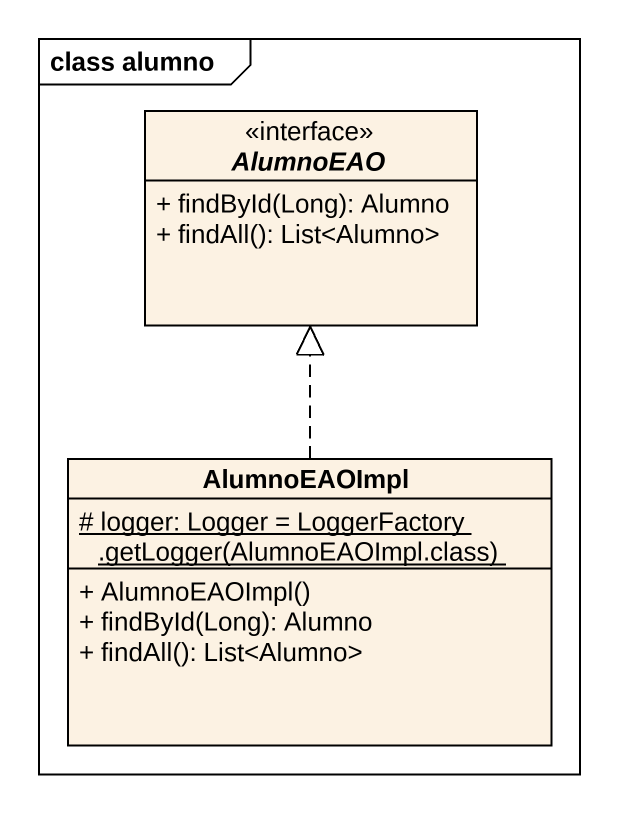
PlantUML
@startuml
mainframe class alumno
hide circle
hide empty members
skinparam classAttributeIconSize 0
interface AlumnoEAO <<interface>> {
  + findById(Long): Alumno
  + findAll(): List<Alumno>
}
class AlumnoEAOImpl {
  {static} {field} # logger: Logger = LoggerFactory .getLogger(AlumnoEAOImpl.class)
  + AlumnoEAOImpl()
  + findById(Long): Alumno
  + findAll(): List<Alumno>
}
AlumnoEAOImpl .up.|> AlumnoEAO
@enduml
